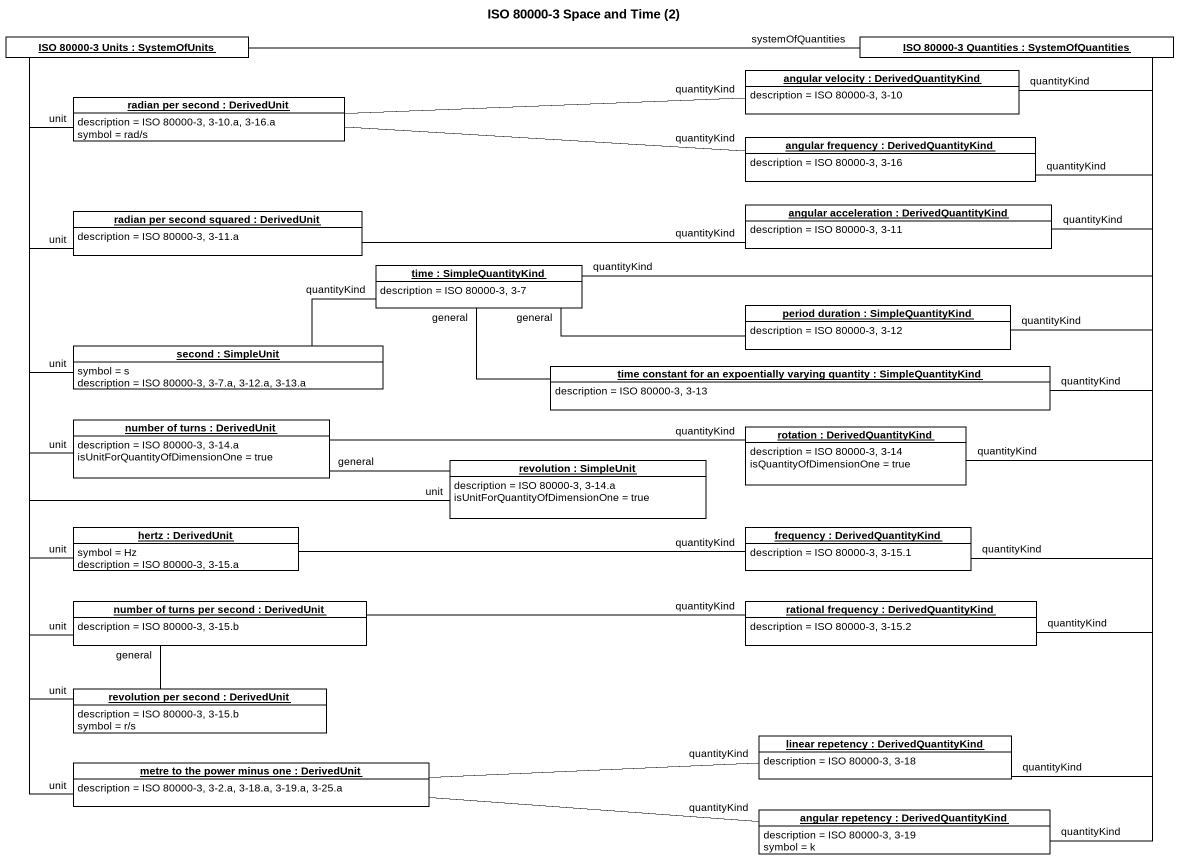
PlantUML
@startuml
title ISO 80000-3 Space and Time (2)
hide circle
hide empty members
object "ISO 80000-3 Units : SystemOfUnits" as ISO_80000_3_Units #FFFFFF
object "ISO 80000-3 Quantities : SystemOfQuantities" as ISO_80000_3_Quantities #FFFFFF
object "angular velocity : DerivedQuantityKind" as angular_velocity #FFFFFF {
  description = ISO 80000-3, 3-10
}
object "radian per second : DerivedUnit" as radian_per_second #FFFFFF {
  description = ISO 80000-3, 3-10.a, 3-16.a
  symbol = rad/s
}
object "angular frequency : DerivedQuantityKind" as angular_frequency #FFFFFF {
  description = ISO 80000-3, 3-16
}
object "radian per second squared : DerivedUnit" as radian_per_second_squared #FFFFFF {
  description = ISO 80000-3, 3-11.a
}
object "angular acceleration : DerivedQuantityKind" as angular_acceleration #FFFFFF {
  description = ISO 80000-3, 3-11
}
object "time : SimpleQuantityKind" as time #FFFFFF {
  description = ISO 80000-3, 3-7
}
object "period duration : SimpleQuantityKind" as period_duration #FFFFFF {
  description = ISO 80000-3, 3-12
}
object "second : SimpleUnit" as second #FFFFFF {
  symbol = s
  description = ISO 80000-3, 3-7.a, 3-12.a, 3-13.a
}
object "time constant for an expoentially varying quantity : SimpleQuantityKind" as time_constant_for_an #FFFFFF {
  description = ISO 80000-3, 3-13
}
object "number of turns : DerivedUnit" as number_of_turns #FFFFFF {
  description = ISO 80000-3, 3-14.a
  isUnitForQuantityOfDimensionOne = true
}
object "rotation : DerivedQuantityKind" as rotation #FFFFFF {
  description = ISO 80000-3, 3-14
  isQuantityOfDimensionOne = true
}
object "revolution : SimpleUnit" as revolution #FFFFFF {
  description = ISO 80000-3, 3-14.a
  isUnitForQuantityOfDimensionOne = true
}
object "hertz : DerivedUnit" as hertz #FFFFFF {
  symbol = Hz
  description = ISO 80000-3, 3-15.a
}
object "frequency : DerivedQuantityKind" as frequency #FFFFFF {
  description = ISO 80000-3, 3-15.1
}
object "number of turns per second : DerivedUnit" as number_of_turns_per_second #FFFFFF {
  description = ISO 80000-3, 3-15.b
}
object "rational frequency : DerivedQuantityKind" as rational_frequency #FFFFFF {
  description = ISO 80000-3, 3-15.2
}
object "revolution per second : DerivedUnit" as revolution_per_second #FFFFFF {
  description = ISO 80000-3, 3-15.b
  symbol = r/s
}
object "linear repetency : DerivedQuantityKind" as linear_repetency #FFFFFF {
  description = ISO 80000-3, 3-18
}
object "metre to the power minus one : DerivedUnit" as metre_to_the_power_minus_one #FFFFFF {
  description = ISO 80000-3, 3-2.a, 3-18.a, 3-19.a, 3-25.a
}
object "angular repetency : DerivedQuantityKind" as angular_repetency #FFFFFF {
  description = ISO 80000-3, 3-19
  symbol = k
}
ISO_80000_3_Quantities -left- ISO_80000_3_Units : systemOfQuantities
angular_velocity -right- ISO_80000_3_Quantities : quantityKind
radian_per_second -up- ISO_80000_3_Units : unit
radian_per_second -right- angular_velocity : quantityKind
radian_per_second -right- angular_frequency : quantityKind
angular_frequency -up- ISO_80000_3_Quantities : quantityKind
radian_per_second_squared -up- ISO_80000_3_Units : unit
radian_per_second_squared -right- angular_acceleration : quantityKind
angular_acceleration -up- ISO_80000_3_Quantities : quantityKind
time -right- ISO_80000_3_Quantities : quantityKind
period_duration -up- ISO_80000_3_Quantities : quantityKind
period_duration -left- time : general
second -up- ISO_80000_3_Units : unit
second -right- time : quantityKind
time_constant_for_an -up- ISO_80000_3_Quantities : quantityKind
time_constant_for_an -left- time : general
number_of_turns -up- ISO_80000_3_Units : unit
number_of_turns -right- rotation : quantityKind
number_of_turns -right- revolution : general
rotation -up- ISO_80000_3_Quantities : quantityKind
revolution -up- ISO_80000_3_Units : unit
hertz -up- ISO_80000_3_Units : unit
hertz -right- frequency : quantityKind
frequency -up- ISO_80000_3_Quantities : quantityKind
number_of_turns_per_second -up- ISO_80000_3_Units : unit
number_of_turns_per_second -right- rational_frequency : quantityKind
number_of_turns_per_second -- revolution_per_second : general
rational_frequency -up- ISO_80000_3_Quantities : quantityKind
revolution_per_second -up- ISO_80000_3_Units : unit
linear_repetency -up- ISO_80000_3_Quantities : quantityKind
metre_to_the_power_minus_one -up- ISO_80000_3_Units : unit
metre_to_the_power_minus_one -right- linear_repetency : quantityKind
metre_to_the_power_minus_one -right- angular_repetency : quantityKind
angular_repetency -up- ISO_80000_3_Quantities : quantityKind
@enduml
